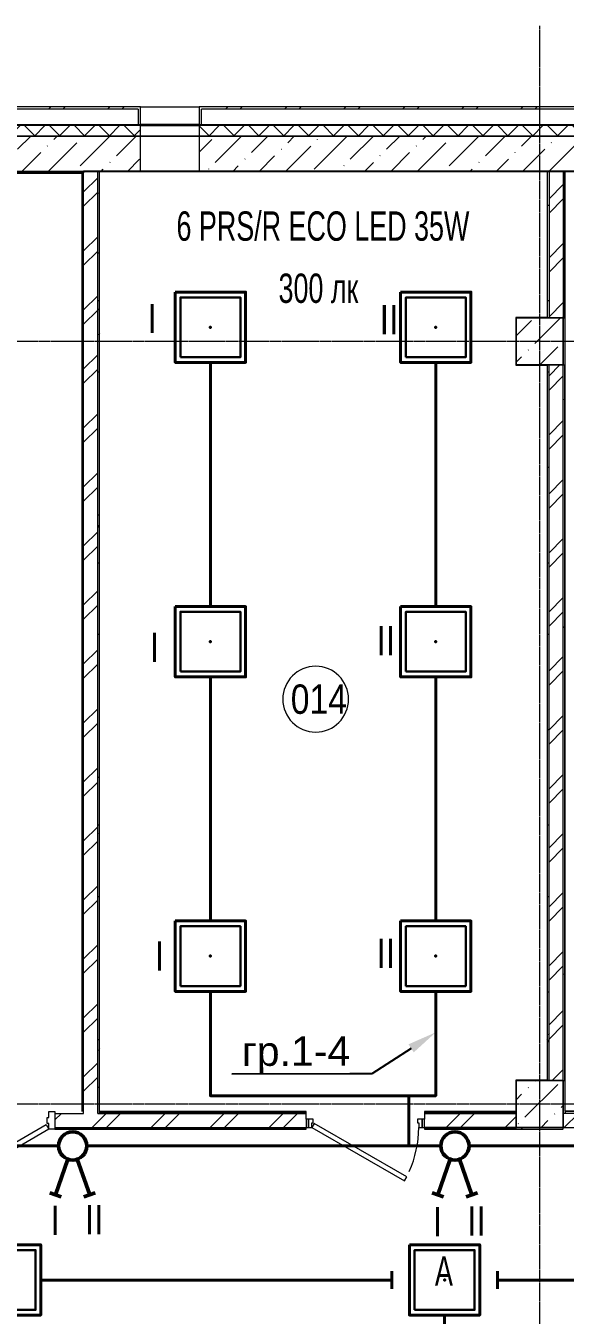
# Model space of a CAD drawing. Header units: metres. Extents: x -93142 to 227756, y -64772 to 286334.
# Drawn here: x 79685 to 84281, y -49086 to -38095 of the extents above; entities that cross this region are included whole.
import ezdxf
from ezdxf import colors
from ezdxf.entities.mleader import LeaderData, LeaderLine
from ezdxf.math import Vec2, Vec3

# ---------------------------------------------------------------- set-up
doc = ezdxf.new("R2010")
doc.units = ezdxf.units.M
for name, pattern in [('ADSK_Линия сетки', [21, 12, -3, 3, -3]), ('DASHED', [0.75, 0.5, -0.25]), ('HIDDEN2', [0.1875, 0.125, -0.0625]), ('Сверху_2_', [3.96875, 2.38125, -1.5875])]:
    doc.linetypes.add(name, pattern=pattern)
for name, color, linetype, lineweight in [('A-AREA-IDEN', 7, 'Continuous', 9), ('A-DOOR', 7, 'Continuous', 5), ('A-DOOR-FRAM', 7, 'Continuous', 13), ('A-FLOR', 7, 'Continuous', 5), ('A-GLAZ', 7, 'Continuous', 5), ('A-WALL', 7, 'Continuous', 5), ('A-WALL-PATT', 7, 'Continuous', 18), ('I-WALL', 7, 'Continuous', 5), ('nadpisi', 84, 'Continuous', 13), ('S-COLS', 7, 'Continuous', 5), ('S-GRID', 7, 'Continuous', 9), ('ав осв', 1, 'HIDDEN2', 40), ('раб осв', 7, 'Continuous', 40), ('ЭЛ', 250, 'Continuous', 50), ('ЭЛ.освещ.', 150, 'Continuous', 50), ('ЭЛ.сети', 5, 'Continuous', 100)]:
    doc.layers.add(name, color=color, linetype=linetype, lineweight=lineweight)
doc.styles.add('Arial', font='ARIALN.TTF', dxfattribs={"width": 0.8, "height": 2.5})
doc.styles.add('GOST Common_I_1', font='ARIALN.TTF', dxfattribs={"height": 300})
doc.styles.add('ISOPEUR', font='ARIALN.TTF')
pattern_1 = [(45, (0, 0), (84.19025, 308.69666), [396.875, -79.375, 3.353, -76.022])]
pattern_2 = [(45, (0, 0), (-251.4472, 251.4472), []), (45, (0, 381), (-251.4472, 251.4472), [])]
pattern_3 = [(0, (0, 0), (812.8, 203.2), [33.528, -576.072, 33.528, -576.072, -3251.2]), (0, (0, 0), (812.8, 203.2), [-1219.2, 33.528, -1185.672, 33.528, -576.072, -1422.4]), (0, (0, 0), (812.8, 203.2), [-3048, 33.528, -372.872, 33.528, -982.472]), (120, (304.8, 101.6), (-582.37636, 602.30545), [33.528, -576.072, 33.528, -576.072, -3251.2]), (120, (304.8, 101.6), (-582.37636, 602.30545), [-1219.2, 33.528, -1185.672, 33.528, -576.072, -1422.4]), (120, (304.8, 101.6), (-582.37636, 602.30545), [-3048, 33.528, -372.872, 33.528, -982.472]), (240, (406.4, 508), (-230.42364, -805.50545), [33.528, -576.072, 33.528, -576.072, -3251.2]), (240, (406.4, 508), (-230.42364, -805.50545), [-1219.2, 33.528, -1185.672, 33.528, -576.072, -1422.4]), (240, (406.4, 508), (-230.42364, -805.50545), [-3048, 33.528, -372.872, 33.528, -982.472])]

# ---------------------------------------------------------------- blocks, each defined once
blk = doc.blocks.new('Окно-Квадратный проем - 500 x 600_в_-242012-Цокольный этаж')
at = {"layer": 'A-GLAZ', "lineweight": 20}
for p, q in [((-258, -150), (-258, 150)), ((242, 150), (242, -150))]:
    blk.add_line(p, q, dxfattribs=at)
at = {"layer": 'A-GLAZ', "linetype": 'Сверху_2_', "lineweight": 20}
for p, q in [((-258, 150), (242, 150)), ((242, -150), (-258, -150))]:
    blk.add_line(p, q, dxfattribs=at)
blk = doc.blocks.new('КДП АПК - КР_rvt-1-Цокольный этаж')
at = {"layer": 'A-WALL-PATT', "lineweight": 15}
h = blk.add_hatch(dxfattribs=at)
h.set_pattern_fill('FP_9', color=256, style=0, pattern_type=2)
h.set_pattern_definition(pattern_1)
h.paths.add_polyline_path([(85696, -38696), (85696, -38396), (85163, -38396), (85163, -38696), (85539, -38696)], flags=0)
h.paths.add_polyline_path([(84525, -38696), (84663, -38696), (84663, -38396), (81163, -38396), (81163, -38696), (82497, -38696)], flags=0)
h.paths.add_polyline_path([(80663, -38696), (80663, -38396), (77163, -38396), (77163, -38696), (80469, -38696)], flags=0)
h.paths.add_polyline_path([(76663, -38696), (76663, -38396), (73163, -38396), (73163, -38696), (74386, -38696)], flags=0)
h.paths.add_polyline_path([(72663, -38696), (72663, -38396), (67912, -38396), (67912, -38696), (72358, -38696)], flags=0)
at = {"layer": 'S-COLS', "lineweight": 15}
h = blk.add_hatch(dxfattribs=at)
h.set_pattern_fill('FP_9', color=256, style=0, pattern_type=2)
h.set_pattern_definition(pattern_1)
h.paths.add_polyline_path([(84263, -40346), (84263, -39946), (83863, -39946), (83863, -40346)], flags=0)
h = blk.add_hatch(dxfattribs=at)
h.set_pattern_fill('FP_9', color=256, style=0, pattern_type=2)
h.set_pattern_definition(pattern_1)
h.paths.add_polyline_path([(84263, -46846), (84263, -46446), (83863, -46446), (83863, -46846)], flags=0)
at = {"layer": 'I-WALL', "lineweight": 15}
for p, q in [((80663, -38396), (77163, -38396)), ((80663, -38696), (80663, -38396)), ((80663, -38396), (81163, -38396)), ((84663, -38396), (81163, -38396)), ((81163, -38396), (81163, -38696)), ((77163, -38696), (80663, -38696)), ((81163, -38696), (80663, -38696)), ((81163, -38696), (84663, -38696))]:
    blk.add_line(p, q, dxfattribs=at)
at = {"layer": 'S-COLS', "lineweight": 15}
for p, q in [((84263, -39946), (83863, -39946)), ((83863, -39946), (83863, -40346)), ((84263, -40346), (84263, -39946)), ((83863, -40346), (84263, -40346)), ((84263, -46446), (83863, -46446)), ((83863, -46446), (83863, -46846)), ((84263, -46846), (84263, -46446)), ((83863, -46846), (84263, -46846))]:
    blk.add_line(p, q, dxfattribs=at)
at = {"lineweight": 15}
blk.add_blockref('Окно-Квадратный проем - 500 x 600_в_-242012-Цокольный этаж', (80921, -38546), dxfattribs=at)
blk = doc.blocks.new('Дверь-ВНУТРЕННЯЯ - ДГ 21-14-1577430-Цокольный этаж')
at = {"layer": 'A-DOOR', "lineweight": 15}
for p, q in [((-633, -42), (-655, -81)), ((-655, -81), (-88, -409)), ((-65, -370), (-633, -42)), ((65, -370), (632, -42)), ((655, -81), (88, -409)), ((632, -42), (655, -81)), ((-88, -409), (-65, -370)), ((88, -409), (65, -370))]:
    blk.add_line(p, q, dxfattribs=at)
for centre, start, end in [((-655, -81), 330, 360), ((655, -81), 180, 210)]:
    blk.add_arc(centre, 655, start, end, dxfattribs=at)
at = {"layer": 'A-DOOR-FRAM', "lineweight": 15}
for p, q in [((-705, 69), (-655, 69)), ((-705, -81), (-705, 69)), ((-655, 69), (-655, 19)), ((-655, 19), (-639, 19)), ((-639, 19), (-639, -32)), ((639, 19), (655, 19)), ((639, -32), (639, 19)), ((655, 69), (705, 69)), ((655, 19), (655, 69)), ((705, 69), (705, -81)), ((-655, -81), (-705, -81)), ((-655, -32), (-655, -81)), ((-639, -32), (-655, -32)), ((655, -32), (639, -32)), ((655, -81), (655, -32)), ((705, -81), (655, -81))]:
    blk.add_line(p, q, dxfattribs=at)
blk = doc.blocks.new('AC_Дверь_Однопольная_ДеревяннаяВнутренняя_ГОСТ6629-88 - ДГ 21-10Л-1292866-Цокольный этаж')
at = {"layer": 'A-DOOR', "lineweight": 13}
for p, q in [((-333, 515), (-353, 480)), ((-353, 480), (435, 25)), ((455, 60), (-333, 515)), ((435, 25), (455, 60))]:
    blk.add_line(p, q, dxfattribs=at)
at = {"layer": 'A-DOOR', "lineweight": 18}
for p, q in [((-485, 60), (-505, 60)), ((-505, 60), (-505, -10)), ((-485, -10), (-485, 60)), ((505, 60), (485, 60)), ((485, 60), (485, -10)), ((505, -10), (505, 60)), ((-505, -10), (-485, -10)), ((485, -10), (505, -10))]:
    blk.add_line(p, q, dxfattribs=at)
at = {"layer": 'A-DOOR'}
blk.add_arc((455, 60), 910, 155.7365, 180, dxfattribs=at)
at = {"layer": 'A-DOOR-FRAM'}
for p, q in [((-455, 60), (-485, 60)), ((-485, 60), (-485, -10)), ((-455, 20), (-455, 60)), ((-445, 20), (-455, 20)), ((-445, -10), (-445, 20)), ((455, 20), (445, 20)), ((445, 20), (445, -10)), ((485, 60), (455, 60)), ((455, 60), (455, 20)), ((485, -10), (485, 60)), ((-485, -10), (-445, -10)), ((445, -10), (485, -10))]:
    blk.add_line(p, q, dxfattribs=at)
blk = doc.blocks.new('ПСС_Марка_помещения - Имя_2_5мм-224473-Цокольный этаж')
at = {"layer": 'A-AREA-IDEN'}
for start, end in [(360, 180), (180, 360)]:
    blk.add_arc((-0.07, 0.04), 3.5, start, end, dxfattribs=at)
blk = doc.blocks.new('ARS.R UNI LED')
at = {"color": 5, "lineweight": 30, "ltscale": 100}
blk.add_lwpolyline([(2913223, 2072749), (2913733, 2072749), (2913733, 2073259), (2913223, 2073259)], close=True, dxfattribs=at)
at = {"color": 0, "lineweight": 40, "ltscale": 100}
blk.add_point((2913478, 2073004), dxfattribs=at)
at = {"layer": 'ЭЛ', "color": 5, "lineweight": 40, "ltscale": 10}
blk.add_lwpolyline([(2913178, 2073304), (2913778, 2073304), (2913778, 2072704), (2913178, 2072704)], close=True, dxfattribs=at)
blk = doc.blocks.new('выкл. 2 клав. скрыт.')
at = {"layer": 'ЭЛ.освещ.', "color": 0, "ltscale": 100}
for p, q in [((2902361, 2044099), (2902327, 2044197)), ((2902039, 2044042), (2902344, 2044148)), ((2902039, 2043963), (2902344, 2043857)), ((2902361, 2043907), (2902327, 2043809))]:
    blk.add_line(p, q, dxfattribs=at)
blk.add_circle((2901926, 2044002), 120, dxfattribs=at)

msp = doc.modelspace()

# ---------------------------------------------------------------- hatches: boundary and pattern name
at = {"layer": 'A-WALL-PATT', "lineweight": 5}
h = msp.add_hatch(dxfattribs=at)
h.set_pattern_fill('FP_1', color=256, style=0, pattern_type=2)
h.set_pattern_definition(pattern_2)
h.paths.add_polyline_path([(85162.6532, -38935.6443), (85182.6532, -38935.6443), (85182.6532, -38805.6443), (85695.5434, -38805.6443), (85695.5434, -38785.6443), (85162.6532, -38785.6443), (85162.6532, -38805.6443)], flags=0)
h.paths.add_polyline_path([(84642.6532, -38935.6443), (84662.6532, -38935.6443), (84662.6532, -38785.6443), (81162.6532, -38785.6443), (81162.6532, -38935.6443), (81182.6532, -38935.6443), (81182.6532, -38805.6443), (84642.6532, -38805.6443)], flags=0)
h.paths.add_polyline_path([(80642.6532, -38935.6443), (80662.6532, -38935.6443), (80662.6532, -38785.6443), (77162.6532, -38785.6443), (77162.6532, -38935.6443), (77182.6532, -38935.6443), (77182.6532, -38805.6443), (80642.6532, -38805.6443)], flags=0)
h.paths.add_polyline_path([(76642.6532, -38935.6443), (76662.6532, -38935.6443), (76662.6532, -38785.6443), (73162.6532, -38785.6443), (73162.6532, -38935.6443), (73182.6532, -38935.6443), (73182.6532, -38805.6443), (76642.6532, -38805.6443)], flags=0)
h.paths.add_polyline_path([(72662.6532, -38935.6443), (72662.6532, -38785.6443), (67912.2467, -38785.6443), (67912.2467, -38805.6443), (72642.6532, -38805.6443), (72642.6532, -38935.6443)], flags=0)
at = {"layer": 'A-WALL-PATT', "lineweight": 5, "true_color": 0x787878}
h = msp.add_hatch(dxfattribs=at)
h.set_pattern_fill('FP_4', color=8, style=0, pattern_type=2)
h.set_pattern_definition([(45, (0, 0), (-106.06602, 106.06602), []), (135, (0, 0), (-106.06602, -106.06602), [])])
h.paths.add_polyline_path([(85539.2534, -39035.6443), (85695.5434, -39035.6443), (85695.5434, -38945.6443), (85162.6532, -38945.6443), (85162.6532, -39035.6443)], flags=0)
h.paths.add_polyline_path([(84662.6532, -39035.6443), (84662.6532, -38945.6443), (81162.6532, -38945.6443), (81162.6532, -39035.6443), (84525.3001, -39035.6443)], flags=0)
h.paths.add_polyline_path([(80662.6532, -39035.6443), (80662.6532, -38945.6443), (77162.6532, -38945.6443), (77162.6532, -39035.6443), (80469.4869, -39035.6443)], flags=0)
h.paths.add_polyline_path([(76662.6532, -39035.6443), (76662.6532, -38945.6443), (73162.6532, -38945.6443), (73162.6532, -39035.6443), (74385.7672, -39035.6443)], flags=0)
h.paths.add_polyline_path([(72662.6532, -39035.6443), (72662.6532, -38945.6443), (67912.2467, -38945.6443), (67912.2467, -39035.6443), (72357.8606, -39035.6443)], flags=0)
at = {"layer": 'A-WALL-PATT', "lineweight": 5}
h = msp.add_hatch(dxfattribs=at)
h.set_pattern_fill('FP_1', color=256, style=0, pattern_type=2)
h.set_pattern_definition(pattern_2)
h.paths.add_polyline_path([(80177.6532, -47365.6443), (80297.6532, -47365.6443), (80297.6532, -39335.6443), (80177.6532, -39335.6443), (80177.6532, -46028.875)], flags=0)
h = msp.add_hatch(dxfattribs=at)
h.set_pattern_fill('FP_2', color=256, style=0, pattern_type=2)
h.set_pattern_definition(pattern_3)
h.paths.add_polyline_path([(80309.6532, -47365.6443), (80309.6532, -39335.6443), (80297.6532, -39335.6443), (80297.6532, -47365.6443)], flags=0)
h = msp.add_hatch(dxfattribs=at)
h.set_pattern_fill('FP_2', color=256, style=0, pattern_type=2)
h.set_pattern_definition(pattern_3)
h.paths.add_polyline_path([(80469.4869, -39338.6443), (84127.6532, -39338.6443), (84127.6532, -39335.6443), (80309.6532, -39335.6443), (80309.6532, -39338.6443), (80312.6532, -39338.6443)], flags=0)
h = msp.add_hatch(dxfattribs=at)
h.set_pattern_fill('FP_2', color=256, style=0, pattern_type=2)
h.set_pattern_definition(pattern_3)
h.paths.add_polyline_path([(80312.6532, -47353.6443), (80312.6532, -39338.6443), (80309.6532, -39338.6443), (80309.6532, -47353.6443)], flags=0)
h = msp.add_hatch(dxfattribs=at)
h.set_pattern_fill('FP_2', color=256, style=0, pattern_type=2)
h.set_pattern_definition(pattern_3)
h.paths.add_polyline_path([(84127.6532, -40585.6443), (84130.6532, -40585.6443), (84130.6532, -39335.6443), (84127.6532, -39335.6443), (84127.6532, -40582.6443)], flags=0)
h = msp.add_hatch(dxfattribs=at)
h.set_pattern_fill('FP_2', color=256, style=0, pattern_type=2)
h.set_pattern_definition(pattern_3)
h.paths.add_polyline_path([(84142.6532, -40585.6443), (84142.6532, -39335.6443), (84130.6532, -39335.6443), (84130.6532, -40585.6443)], flags=0)
h = msp.add_hatch(dxfattribs=at)
h.set_pattern_fill('FP_1', color=256, style=0, pattern_type=2)
h.set_pattern_definition(pattern_2)
h.paths.add_polyline_path([(84262.6532, -40585.6443), (84262.6532, -39335.6443), (84142.6532, -39335.6443), (84142.6532, -40585.6443)], flags=0)
h = msp.add_hatch(dxfattribs=at)
h.set_pattern_fill('FP_2', color=256, style=0, pattern_type=2)
h.set_pattern_definition(pattern_3)
h.paths.add_polyline_path([(80174.6532, -47365.6443), (80174.6532, -39347.6443), (80162.6532, -39347.6443), (80162.6532, -47365.6443)], flags=0)
h = msp.add_hatch(dxfattribs=at)
h.set_pattern_fill('FP_2', color=256, style=0, pattern_type=2)
h.set_pattern_definition(pattern_3)
h.paths.add_polyline_path([(80177.6532, -47365.6443), (80177.6532, -39347.6443), (80174.6532, -39347.6443), (80174.6532, -47365.6443)], flags=0)
h = msp.add_hatch(dxfattribs=at)
h.set_pattern_fill('FP_2', color=256, style=0, pattern_type=2)
h.set_pattern_definition(pattern_3)
h.paths.add_polyline_path([(83862.6532, -40988.6443), (83862.6532, -40585.6443), (83859.6532, -40585.6443), (83859.6532, -40988.6443)], flags=0)
h = msp.add_hatch(dxfattribs=at)
h.set_pattern_fill('FP_2', color=256, style=0, pattern_type=2)
h.set_pattern_definition(pattern_3)
h.paths.add_polyline_path([(84130.6532, -47085.6443), (84130.6532, -40988.6443), (84127.6532, -40988.6443), (84127.6532, -47085.6443)], flags=0)
h = msp.add_hatch(dxfattribs=at)
h.set_pattern_fill('FP_2', color=256, style=0, pattern_type=2)
h.set_pattern_definition(pattern_3)
h.paths.add_polyline_path([(84142.6532, -47085.6443), (84142.6532, -40985.6443), (84130.6532, -40985.6443), (84130.6532, -47085.6443)], flags=0)
h = msp.add_hatch(dxfattribs=at)
h.set_pattern_fill('FP_1', color=256, style=0, pattern_type=2)
h.set_pattern_definition(pattern_2)
h.paths.add_polyline_path([(84142.6532, -47085.6443), (84262.6532, -47085.6443), (84262.6532, -40985.6443), (84142.6532, -40985.6443), (84142.6532, -46028.875)], flags=0)
h = msp.add_hatch(dxfattribs=at)
h.set_pattern_fill('FP_2', color=256, style=0, pattern_type=2)
h.set_pattern_definition(pattern_3)
h.paths.add_polyline_path([(84277.6532, -47085.5622), (84277.6532, -40985.7863), (84262.6532, -40985.7863), (84262.6532, -47085.5622)], flags=0)
h = msp.add_hatch(dxfattribs=at)
h.set_pattern_fill('FP_2', color=256, style=0, pattern_type=2)
h.set_pattern_definition(pattern_3)
h.paths.add_polyline_path([(84280.6532, -47085.5622), (84280.6532, -40985.7863), (84277.6532, -40985.7863), (84277.6532, -47085.5622)], flags=0)
h = msp.add_hatch(dxfattribs=at)
h.set_pattern_fill('FP_1', color=256, style=0, pattern_type=2)
h.set_pattern_definition(pattern_2)
h.paths.add_polyline_path([(83862.6532, -47485.6443), (83862.6532, -47365.6443), (83082.6532, -47365.6443), (83082.6532, -47485.6443)], flags=0)
h.paths.add_polyline_path([(82072.6532, -47485.6443), (82072.6532, -47365.6443), (79932.6532, -47365.6443), (79932.6532, -47485.6443), (80469.4869, -47485.6443)], flags=0)
h.paths.add_polyline_path([(78441.5803, -47485.6443), (78522.6532, -47485.6443), (78522.6532, -47365.6443), (78262.6532, -47365.6443), (78262.6532, -47485.6443)], flags=0)
h = msp.add_hatch(dxfattribs=at)
h.set_pattern_fill('FP_1', color=256, style=0, pattern_type=2)
h.set_pattern_definition(pattern_2)
h.paths.add_polyline_path([(87262.6532, -47485.6443), (87262.6532, -47365.6443), (86872.6532, -47365.6443), (86872.6532, -47485.6443)], flags=0)
h.paths.add_polyline_path([(84262.6532, -47485.6443), (85862.6532, -47485.6443), (85862.6532, -47365.6443), (84262.6532, -47365.6443), (84262.6532, -47443.389)], flags=0)
h = msp.add_hatch(dxfattribs=at)
h.set_pattern_fill('FP_2', color=256, style=0, pattern_type=2)
h.set_pattern_definition(pattern_3)
h.paths.add_polyline_path([(78262.6532, -47497.6443), (78522.6532, -47497.6443), (78522.6532, -47485.6443), (78262.6532, -47485.6443)], flags=0)
h.paths.add_polyline_path([(83862.6375, -47497.6443), (83862.6375, -47485.6443), (83082.6532, -47485.6443), (83082.6532, -47497.6443)], flags=0)
h.paths.add_polyline_path([(80469.4869, -47497.6443), (82072.6532, -47497.6443), (82072.6532, -47485.6443), (79932.6532, -47485.6443), (79932.6532, -47497.6443)], flags=0)
h = msp.add_hatch(dxfattribs=at)
h.set_pattern_fill('FP_2', color=256, style=0, pattern_type=2)
h.set_pattern_definition(pattern_3)
h.paths.add_polyline_path([(78441.5803, -47500.6443), (78522.6532, -47500.6443), (78522.6532, -47497.6443), (78262.6532, -47497.6443), (78262.6532, -47500.6443)], flags=0)
h.paths.add_polyline_path([(83862.6375, -47500.6443), (83862.6375, -47497.6443), (83082.6532, -47497.6443), (83082.6532, -47500.6443)], flags=0)
h.paths.add_polyline_path([(79932.6532, -47500.6443), (82072.6532, -47500.6443), (82072.6532, -47497.6443), (79932.6532, -47497.6443)], flags=0)
h = msp.add_hatch(dxfattribs=at)
h.set_pattern_fill('FP_2', color=256, style=0, pattern_type=2)
h.set_pattern_definition(pattern_3)
h.paths.add_polyline_path([(84262.6375, -47500.6443), (84262.6375, -47485.6443), (83862.6375, -47485.6443), (83862.6375, -47500.6443)], flags=0)

# ---------------------------------------------------------------- linework, layer by layer
at = {"layer": 'A-FLOR'}
msp.add_line((76547.6532, -39335.6443), (80177.6532, -39335.6443), dxfattribs=at)
at = {"layer": 'A-WALL'}
for p, q in [((80642.6532, -38805.6443), (77182.6532, -38805.6443)), ((80642.6532, -38805.6443), (80642.6532, -38935.6443)), ((84642.6532, -38805.6443), (81182.6532, -38805.6443)), ((81182.6532, -38935.6443), (81182.6532, -38805.6443)), ((80297.6532, -47365.6443), (80297.6532, -39335.6443)), ((80309.6532, -39335.6443), (80309.6532, -47353.6443)), ((84130.6532, -40585.6443), (84130.6532, -39335.6443)), ((84142.6532, -39335.6443), (84142.6532, -40585.6443)), ((84262.6532, -39335.6443), (84262.6532, -40585.7863)), ((84277.6532, -40585.7863), (84277.6532, -39335.6443)), ((80162.6532, -39347.6443), (80162.6532, -39350.6443)), ((80174.6532, -39347.6443), (80174.6532, -47365.6443)), ((80177.6532, -47365.6443), (80177.6532, -39347.6443)), ((84130.6532, -47085.6443), (84130.6532, -40985.6443)), ((84142.6532, -47085.6443), (84142.6532, -40985.6443)), ((84262.6532, -47085.6443), (84262.6532, -40985.7863)), ((84277.6532, -47085.5622), (84277.6532, -40985.7863)), ((79932.6532, -47365.6443), (80177.6532, -47365.6443)), ((82072.6532, -47365.6443), (80297.6532, -47365.6443)), ((80297.6532, -47365.6443), (80309.6532, -47365.6443)), ((80309.6532, -47353.6443), (82072.6532, -47353.6443)), ((80312.6532, -47365.6443), (82072.6532, -47365.6443)), ((83082.6532, -47353.6443), (83862.6532, -47353.6443)), ((83862.6532, -47365.6443), (83082.6532, -47365.6443)), ((83082.6532, -47365.6443), (83862.6532, -47365.6443)), ((85862.6532, -47365.6443), (84262.6532, -47365.6443)), ((85862.6532, -47350.6443), (84280.6532, -47350.6443)), ((84280.6532, -47350.6443), (84280.6532, -47365.6443)), ((79932.6532, -47485.6443), (82072.6532, -47485.6443)), ((82072.6532, -47497.6443), (79932.6532, -47497.6443)), ((83862.6375, -47485.6443), (83082.6532, -47485.6443)), ((83862.6375, -47497.6443), (83082.6532, -47497.6443)), ((84262.6375, -47497.6443), (84262.6375, -47485.6443)), ((84262.6532, -47485.6443), (85862.6532, -47485.6443))]:
    msp.add_line(p, q, dxfattribs=at)
at = {"layer": 'A-WALL', "lineweight": 18}
for p, q in [((80177.6532, -39335.6443), (80177.6532, -39347.6443)), ((85695.5434, -39335.6443), (80177.6532, -39335.6443)), ((80312.6532, -39338.6443), (84127.6532, -39338.6443)), ((80312.6532, -47350.6443), (80312.6532, -39338.6443)), ((84127.6532, -39338.6443), (84127.6532, -40582.6443)), ((84280.6532, -47347.6443), (84280.6532, -39338.6443)), ((84280.6532, -39338.6443), (85695.5434, -39338.6443)), ((80177.6532, -39347.6443), (76562.6532, -39347.6443)), ((76562.6532, -39350.6443), (80162.6532, -39350.6443)), ((80162.6532, -39350.6443), (80162.6532, -47350.6443)), ((84127.6532, -40582.6443), (83859.6532, -40582.6443)), ((83859.6532, -40582.6443), (83859.6532, -40988.6443)), ((83862.6532, -40585.6443), (84262.6532, -40585.6443)), ((83862.6532, -40985.6443), (83862.6532, -40585.6443)), ((84262.6532, -40585.7863), (84280.6532, -40585.7863)), ((84262.6532, -40585.7863), (84262.6532, -40985.7863)), ((83859.6532, -40988.6443), (84127.6532, -40988.6443)), ((84262.6532, -40985.6443), (83862.6532, -40985.6443)), ((84127.6532, -40988.6443), (84127.6532, -47082.6443)), ((84262.6532, -40985.7863), (84280.6532, -40985.7863)), ((84127.6532, -47082.6443), (83859.6532, -47082.6443)), ((83859.6532, -47082.6443), (83859.6532, -47350.6443)), ((83862.6532, -47085.6443), (84262.6532, -47085.6443)), ((83862.6532, -47365.6443), (83862.6532, -47085.6443)), ((84262.6532, -47085.5622), (84280.6532, -47085.5622)), ((84262.6532, -47085.5622), (84262.6532, -47485.6443)), ((82072.6532, -47350.6443), (80312.6532, -47350.6443)), ((82072.6532, -47365.6443), (82072.6532, -47350.6443)), ((82072.6532, -47415.6443), (82072.6532, -47365.6443)), ((83859.6532, -47350.6443), (83082.6532, -47350.6443)), ((83082.6532, -47350.6443), (83082.6532, -47365.6443)), ((83082.6532, -47365.6443), (83082.6532, -47415.6443)), ((83862.6532, -47485.6443), (83862.6532, -47365.6443)), ((85862.6532, -47347.6443), (84280.6532, -47347.6443)), ((79932.6532, -47500.6443), (82072.6532, -47500.6443)), ((82072.6532, -47500.6443), (82072.6532, -47485.6443)), ((83082.6532, -47485.6443), (83082.6532, -47500.6443)), ((83082.6532, -47500.6443), (84262.6375, -47500.6443)), ((83862.6375, -47500.6443), (83862.6375, -47485.6443)), ((84262.6375, -47485.6443), (83862.6375, -47485.6443))]:
    msp.add_line(p, q, dxfattribs=at)
at = {"layer": 'I-WALL', "lineweight": 18}
for p, q in [((80662.6532, -38785.6443), (77162.6532, -38785.6443)), ((80662.6532, -38935.6443), (80662.6532, -38785.6443)), ((84662.6532, -38785.6443), (81162.6532, -38785.6443)), ((81162.6532, -38785.6443), (81162.6532, -38935.6443)), ((77162.6532, -38935.6443), (80662.6532, -38935.6443)), ((80662.6532, -38945.6443), (77162.6532, -38945.6443)), ((80662.6532, -39035.6443), (80662.6532, -38945.6443)), ((81162.6532, -38935.6443), (84662.6532, -38935.6443)), ((84662.6532, -38945.6443), (81162.6532, -38945.6443)), ((81162.6532, -38945.6443), (81162.6532, -39035.6443)), ((77162.6532, -39035.6443), (80662.6532, -39035.6443)), ((81162.6532, -39035.6443), (84662.6532, -39035.6443))]:
    msp.add_line(p, q, dxfattribs=at)
at = {"layer": 'I-WALL'}
for p, q in [((80662.6532, -38785.6443), (81162.6532, -38785.6443)), ((81162.6532, -38935.6443), (80662.6532, -38935.6443)), ((80662.6532, -38945.6443), (81162.6532, -38945.6443)), ((81162.6532, -39035.6443), (80662.6532, -39035.6443))]:
    msp.add_line(p, q, dxfattribs=at)
at = {"layer": 'S-GRID', "linetype": 'ADSK_Линия сетки'}
for p, q in [((84062.6532, -38095.4453), (84062.6532, -63954.6071)), ((94527.9128, -40785.6443), (29247.2594, -40785.6443)), ((94527.9128, -47285.6443), (28964.2024, -47285.6443))]:
    msp.add_line(p, q, dxfattribs=at)
at = {"layer": 'ав осв', "linetype": 'DASHED', "lineweight": 40, "ltscale": 500}
msp.add_lwpolyline([(38372.6532, -49085.6443), (38372.6532, -49235.6443), (53332.6459, -49235.6443), (53332.6459, -49085.6495), (53332.6459, -49235.6443), (68292.6459, -49235.6443), (68292.6459, -49085.6495), (68292.6459, -49235.6443), (83252.635, -49235.6443), (83252.635, -49085.6573)], dxfattribs=at)
at = {"layer": 'раб осв'}
for points in [[(81257.6532, -40965.6443), (81257.6532, -43045.6443)], [(83177.6532, -40965.6443), (83177.6532, -43045.6443)], [(81257.6532, -45725.6443), (81257.6532, -43645.6443)], [(83177.6532, -43645.6443), (83177.6532, -45725.6443)], [(79964.0503, -47642.915), (79257.6532, -47642.915), (79257.6532, -47020.6443), (79257.6532, -47020.6443), (79257.6532, -45460.6443), (79257.6532, -47020.6443), (77447.6532, -47020.6443), (77447.6532, -45460.6443)], [(82947.6532, -47215.6443), (81257.6532, -47215.6443), (81257.6532, -46325.6443)], [(83221.0504, -47642.915), (83097.6532, -47642.915), (82947.6532, -47642.915), (82947.6532, -47365.6443), (82947.6532, -47215.6443), (83177.6532, -47215.6443), (83177.6532, -46325.6443)], [(80204.0503, -47642.915), (82947.6532, -47642.915)], [(83461.0504, -47642.915), (86662.6532, -47642.915)], [(79812.6386, -48785.6547), (82802.635, -48785.6573)], [(82802.635, -48710.6573), (82802.635, -48860.6573)], [(83702.635, -48710.6573), (83702.635, -48860.6573)], [(83702.635, -48785.6573), (86692.6313, -48785.6599)]]:
    msp.add_lwpolyline(points, dxfattribs=at)

# ---------------------------------------------------------------- block references
at = {"lineweight": 5}
msp.add_blockref('КДП АПК - КР_rvt-1-Цокольный этаж', (0, -640), dxfattribs=at)
at = {"layer": 'A-AREA-IDEN', "xscale": 80, "yscale": 80, "zscale": 80}
msp.add_blockref('ПСС_Марка_помещения - Имя_2_5мм-224473-Цокольный этаж', (82160.4145, -43838.1691), dxfattribs=at)
at = {"layer": 'A-DOOR'}
msp.add_blockref('Дверь-ВНУТРЕННЯЯ - ДГ 21-14-1577430-Цокольный этаж', (79227.6532, -47419.2943), dxfattribs=at)
at = {"layer": 'A-DOOR', "rotation": 180}
msp.add_blockref('AC_Дверь_Однопольная_ДеревяннаяВнутренняя_ГОСТ6629-88 - ДГ 21-10Л-1292866-Цокольный этаж', (82577.6532, -47425.6443), dxfattribs=at)
at = {"layer": 'раб осв', "color": 0, "lineweight": 40, "ltscale": 100}
for p in [(-2832220.0519, -2113669.1934), (-2830300.0519, -2113669.1934), (-2832220.0519, -2116349.1934), (-2830300.0519, -2116349.1934), (-2832220.0519, -2119029.1934), (-2830300.0519, -2119029.1934), (-2833965.0665, -2121789.2038), (-2830225.0701, -2121789.2063)]:
    msp.add_blockref('ARS.R UNI LED', p, dxfattribs=at)
at = {"layer": 'раб осв', "color": 0, "lineweight": 40, "ltscale": 100, "xscale": -1, "rotation": 90}
for p in [(2124086.4571, 2854283.1816), (2127343.4572, 2854283.1816)]:
    msp.add_blockref('выкл. 2 клав. скрыт.', p, dxfattribs=at)

# ---------------------------------------------------------------- texts
at = {"layer": 'A-AREA-IDEN', "insert": (81942.7181, -43709.7091), "char_height": 250, "width": 609.2825, "attachment_point": 1, "style": 'GOST Common_I_1'}
msp.add_mtext('014', dxfattribs=at)
at = {"layer": 'nadpisi', "color": 7, "char_height": 250, "style": 'Arial'}
for s, insert, width, attachment_point in [('6 PRS/R ECO LED 35W', (82216.6551, -39804.2707), 4381.630306, 5), ('300 лк', (81838.2329, -40207.3846), 1402.065175, 1), ('{\\W1;I}', (80721.3205, -40465.3238), 1402.065175, 1), ('{\\W1;II}', (82700.49, -40474.115), 1402.065175, 1), ('{\\W1;I}', (80742.5618, -43267.9639), 1402.065175, 1), ('{\\W1;II}', (82673.5933, -43211.0936), 1402.065175, 1), ('{\\W1;I}', (80783.7484, -45898.5731), 1402.065175, 1), ('{\\W1;II}', (82673.5933, -45877.1912), 1402.065175, 1), ('{\\W1;I}', (79895.1043, -48152.3161), 1402.065175, 1), ('{\\W1;II}', (80187.6673, -48147.286), 1402.065175, 1), ('{\\W1;I}', (83153.1012, -48163.8183), 1402.065175, 1), ('{\\W1;II}', (83445.6642, -48158.7881), 1402.065175, 1), ('{\\C1;А}', (83247.1735, -48708.3954), 226.187696, 5)]:
    msp.add_mtext(s, dxfattribs=dict(at, insert=insert, width=width, attachment_point=attachment_point))

# ---------------------------------------------------------------- next in the draw order: leaders
at = {"layer": 'ЭЛ.сети', "color": 0, "lineweight": 5}
ml = msp.add_multileader_mtext('Standard', dxfattribs=at)
ml.set_content('{\\fArial|b0|i0|c204|p34;гр.1-4}', style='ISOPEUR')
ml.set_leader_properties()
ml.build(insert=Vec2(0, 0))
ml.multileader.update_dxf_attribs({"text_left_attachment_type": 6, "text_right_attachment_type": 6, "dogleg_length": 100, "arrow_head_size": 250})
ctx = ml.context
ctx.base_point, ctx.char_height, ctx.arrow_head_size, ctx.landing_gap_size, ctx.plane_origin, ctx.plane_x_axis, ctx.plane_y_axis = Vec3(81488.5245, -47030.2722), 250, 250, 37.4122, Vec3(20154.4997, -4138.6912), Vec3(0.999998436, 0.0017686035), Vec3(-0.0017686035, 0.999998436)
ctx.left_attachment, ctx.right_attachment = 6, 6
notes = []
notes.append((ctx, [(1, (1, 1, 0), (82633.7639, -47028.2467), (-0.999998436, -0.0017686035), 187.0608, [(0, [(83177.6532, -46674.7583)], 0, [])])]))
ctx.mtext.insert, ctx.mtext.text_direction, ctx.mtext.rotation, ctx.mtext.line_spacing_factor, ctx.mtext.flow_direction = Vec3(81525.3717, -46710.8), Vec3(0.999998436, 0.0017686035), 0.0017686044, 0.8, 5
ctx.mtext.has_bg_fill, ctx.mtext.bg_color, ctx.mtext.bg_scale_factor, ctx.mtext.bg_transparency, ctx.mtext.use_window_bg_color = 1, -1073741824, 1, 0, 1
for ctx, leaders in notes:
    for number, flags, end, landing, length, lines in leaders:
        leader = LeaderData()
        leader.index, (leader.has_last_leader_line, leader.has_dogleg_vector, leader.attachment_direction) = number, flags
        leader.last_leader_point, leader.dogleg_vector, leader.dogleg_length = Vec3(end), Vec3(landing), length
        for number, points, colour, breaks in lines:
            line = LeaderLine()
            line.index, line.vertices, line.color, line.breaks = number, Vec3.list(points), colors.encode_raw_color(colour), breaks
            leader.lines.append(line)
        ctx.leaders.append(leader)

doc.saveas('drawing.dxf')
